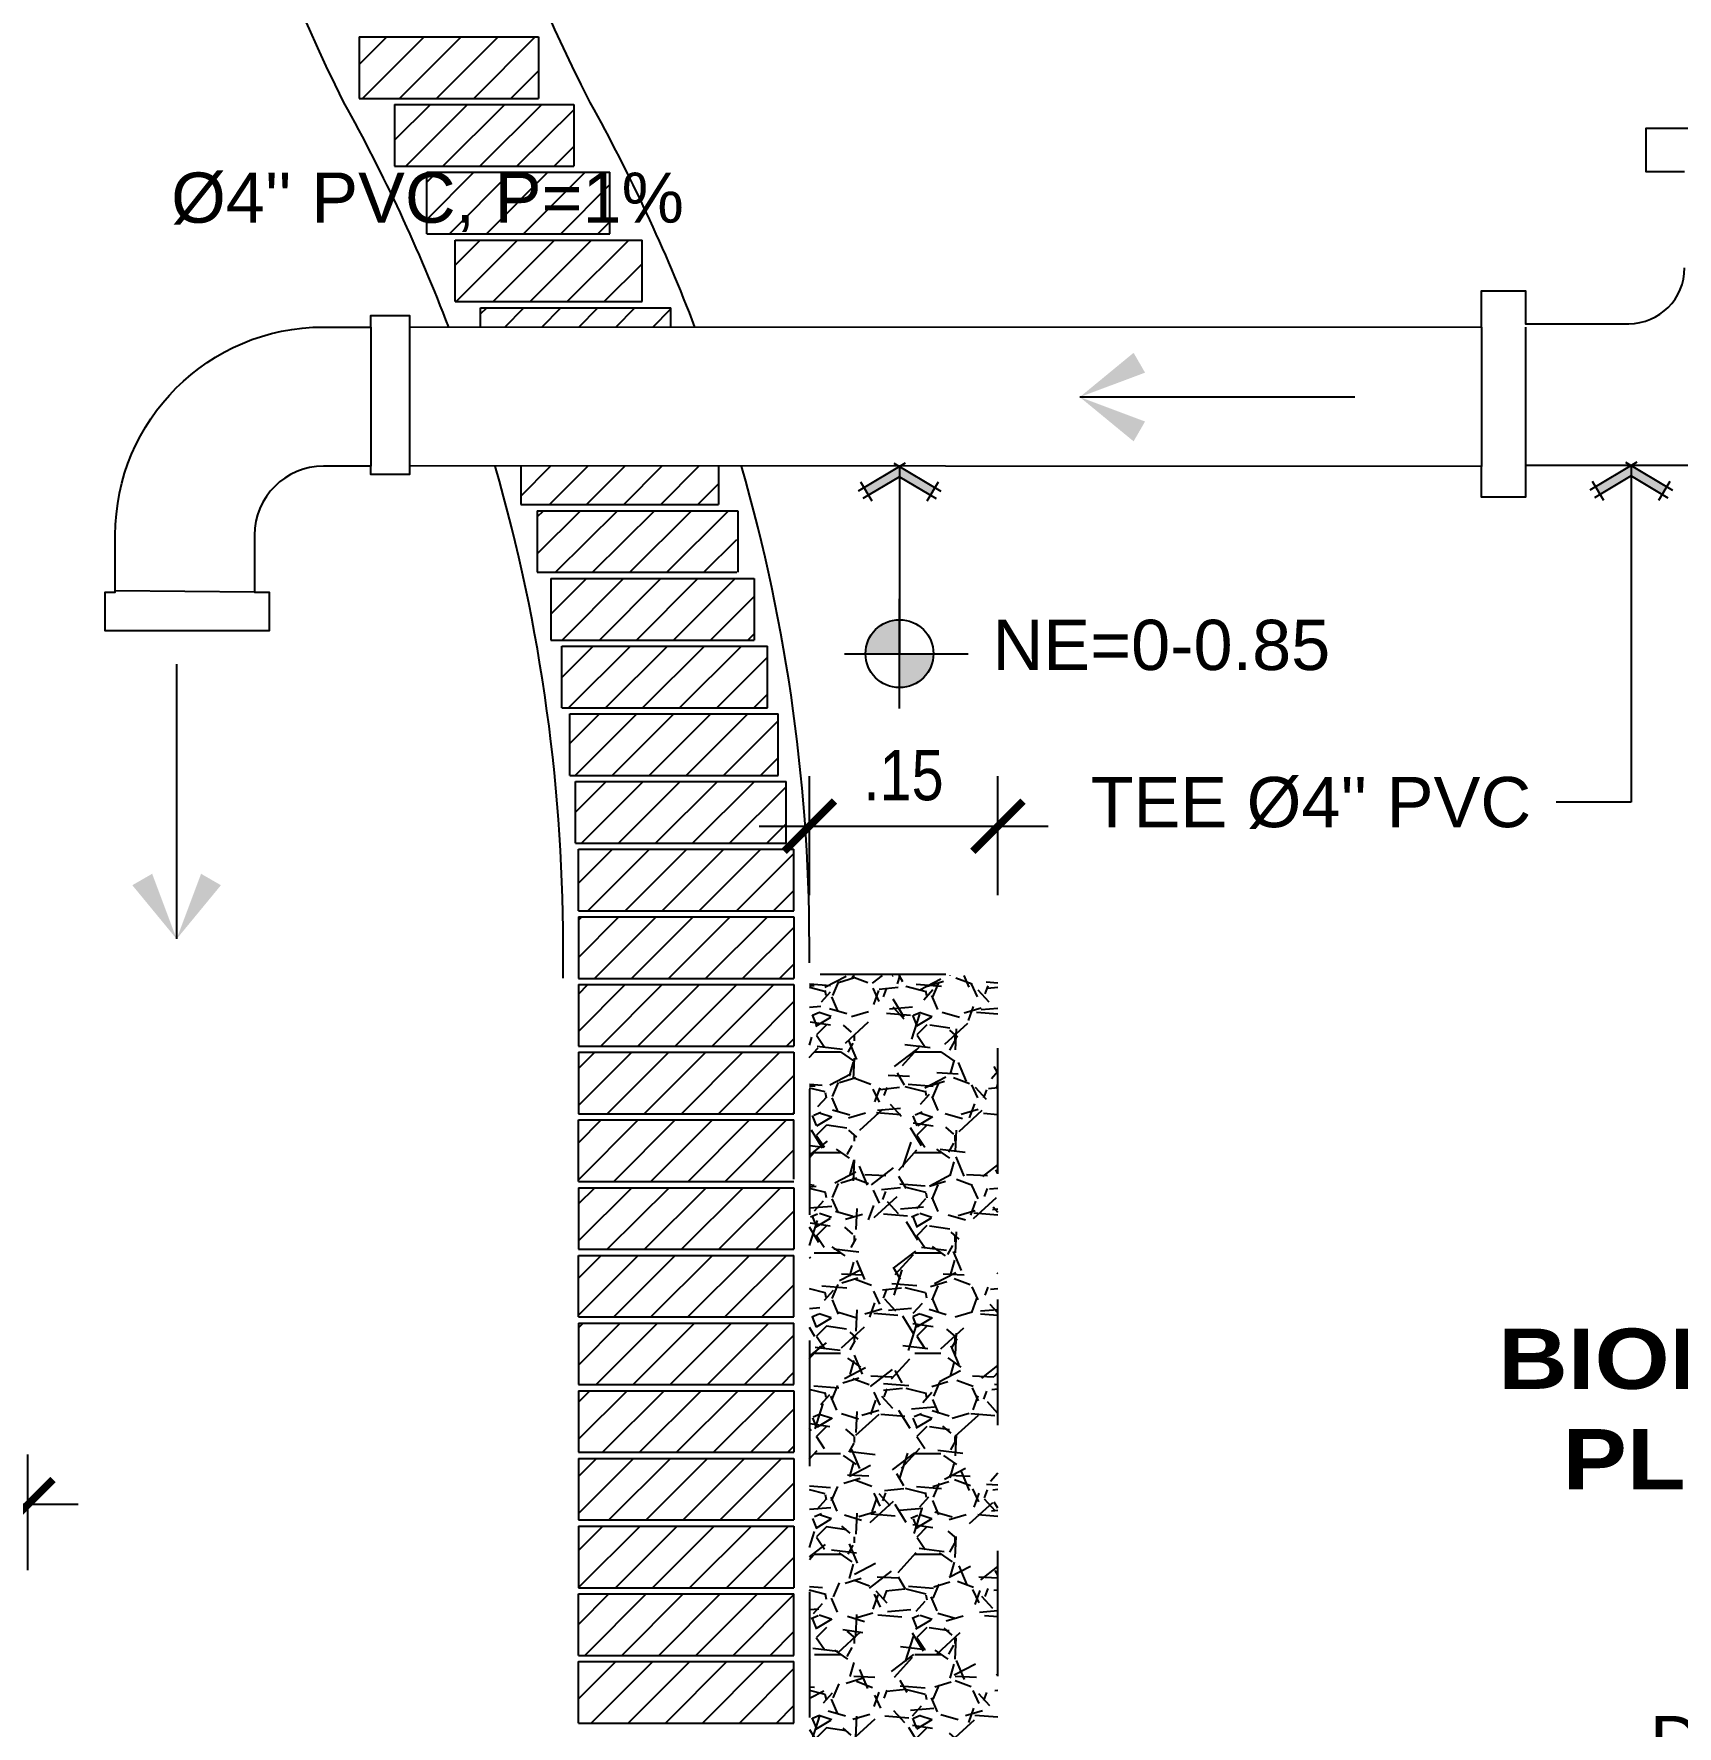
# Model space of a CAD drawing. Header units: metres. Extents: x 2 to 147, y 24 to 94.
# Drawn here: x 4.538 to 5.846, y 77.95 to 79.297 of the extents above; entities that cross this region are included whole.
import ezdxf

# ---------------------------------------------------------------- set-up
doc = ezdxf.new("R2010")
doc.units = ezdxf.units.M
doc.header["$MEASUREMENT"] = 0
doc.header["$PDMODE"] = 35
doc.linetypes.add('HIDDEN', pattern=[0.375, 0.25, -0.125])
doc.layers.get('Defpoints').update_dxf_attribs({"color": 171})
for name, color, linetype in [('A RESIDUAL', 5, 'Continuous'), ('Cotas', 1, 'Continuous'), ('DET HIDRO', 6, 'Continuous'), ('TEXTOS HIDRO', 2, 'Continuous')]:
    doc.layers.add(name, color=color, linetype=linetype)
doc.styles.add('COTAS', font='ARIALN.TTF')
doc.styles.add('TEXTO HIDROSANITARIO', font='arial.ttf')
doc.styles.add('TITULOS', font='')
doc.styles.get('TITULOS').set_extended_font_data('Arial Black', bold=True)
doc.dimstyles.new('ESC-20', dxfattribs={"dimtxt": 0.04, "dimasz": 0.04, "dimexe": 0.04, "dimexo": 0.04, "dimgap": 0.02, "dimtad": 1, "dimzin": 4, "dimdsep": 46, "dimtxsty": 'COTAS', "dimblk": 'ARCHTICK', "dimcen": 0.04, "dimdle": 0.04, "dimclrd": 1, "dimclre": 1, "dimclrt": 2, "dimazin": 0, "dimtfac": 0.7499999999999999, "dimtmove": 1, "dimatfit": 3, "dimldrblk": 'FLE', "dimfxl": 0.1, "dimtvp": 1.5, "dimtfill": 1, "dimtolj": 1, "dimtzin": 0, "dimarcsym": 0})
pattern_1 = [(45, (-762573.6710389432, -1757293.307078792), (-0.01475068118779729, 0.0147506811877973), [])]
pattern_2 = [(45, (-762573.6710389432, -1757293.414833894), (-0.01475068118779729, 0.0147506811877973), [])]

# ---------------------------------------------------------------- blocks, each defined once
blk = doc.blocks.new('FLECHA')
at = {"color": 2, "linetype": 'Continuous'}
blk.add_line((-0.8999999996740371, 1.4210854715202e-14), (3.492459654808044e-10, 1.4210854715202e-14), dxfattribs=at)
for points in [[(-0.1761057155672461, 0.1449759528041028), (3.492459654808044e-10, 1.4210854715202e-14), (-0.213605715543963, 0.08002404728905788)], [(-0.213605715543963, -0.08002404682336817), (3.492459654808044e-10, 1.4210854715202e-14), (-0.1761057155672461, -0.1449759528040744)]]:
    blk.add_solid(points, dxfattribs=at)
blk = doc.blocks.new('_ARCHTICK')
at = {"color": 0, "linetype": 'ByBlock', "const_width": 0.15}
blk.add_lwpolyline([(-0.5, -0.5), (0.5, 0.5)], dxfattribs=at)
blk = doc.blocks.new('FLE')
at = {"linetype": 'Continuous'}
h = blk.add_hatch(color=2, dxfattribs=at)
h.paths.add_polyline_path([(-0.5723325628787279, -0.6174137853085995), (-0.4220655746757984, -0.7071067774668336), (3.725290298461914e-09, 3.725290298461914e-09), (-0.2038039118051529, 3.725290298461914e-09)])
h.paths.add_polyline_path([(-0.4220655765384436, 0.7071067839860916), (-0.5723325610160828, 0.6174137927591801), (-0.2038039118051529, 3.725290298461914e-09), (3.725290298461914e-09, 3.725290298461914e-09)])
at = {"color": 1, "linetype": 'Continuous'}
for p, q in [((-0.3089696932584047, 0.7746126838028431), (-0.685428449884057, 0.5499078882858157)), ((-0.203803913667798, 0), (-0.6398384645581245, 0.7305096760392189)), ((0.06750589981675148, -0.1130958832800388), (-0.4895714800804853, 0.820202668197453)), ((0, 0), (-1, 0)), ((-0.203803913667798, 0), (-0.6398384645581245, -0.7305096751078963)), ((0.06750590354204178, 0.113095885142684), (-0.4895714800804853, -0.820202668197453)), ((-0.6854284480214119, -0.549907885491848), (-0.3089696951210499, -0.7746126800775528))]:
    blk.add_line(p, q, dxfattribs=at)
blk = doc.blocks.new('*D85')
at = {"layer": 'Cotas', "color": 1, "lineweight": -2, "transparency": 16777216}
for p, q in [((4.333672479783894, 78.0740951647464), (4.333673057516584, 78.16613311026616)), ((4.533672479970158, 78.07409390932357), (4.533673057702847, 78.16613185484333)), ((4.573672806617494, 78.12613160375953), (4.293672806432806, 78.12613336135149))]:
    blk.add_line(p, q, dxfattribs=at)
at = {"layer": 'Defpoints', "color": 0, "transparency": 16777216}
for p in [(4.333672806432018, 78.12613311026693), (4.333672228699328, 78.03409516474719), (4.533672228885592, 78.03409390932435)]:
    blk.add_point(p, dxfattribs=at)
at = {"layer": 'Cotas', "color": 1, "lineweight": -2, "transparency": 16777216, "xscale": 0.04, "yscale": 0.04, "zscale": 0.04}
for p, rotation in [((4.333672806432018, 78.12613311026693), 179.9996403478519), ((4.533672806618282, 78.1261318548441), 359.9996403478519)]:
    blk.add_blockref('_ARCHTICK', p, dxfattribs=dict(at, rotation=rotation))
at = {"layer": 'Cotas', "color": 2, "transparency": 16777216, "insert": (4.43367306026443, 78.1665554020636), "char_height": 0.04, "attachment_point": 5, "rotation": 359.9996403478519, "style": 'COTAS', "bg_fill": 3, "box_fill_scale": 1.25, "bg_fill_color": 256, "bg_fill_true_color": 13158600, "bg_fill_transparency": 0}
blk.add_mtext('\\A1;.20', dxfattribs=at)
blk = doc.blocks.new('*D39')
at = {"layer": 'Cotas', "color": 1, "lineweight": -2, "transparency": 16777216}
for p, q in [((5.155313235089892, 78.61115687000121), (5.155313235089892, 78.70607415840284)), ((5.305313235113175, 78.61115687000121), (5.305313235113175, 78.70607415840284)), ((5.115313235089892, 78.66607415840284), (5.345313235113175, 78.66607415840284))]:
    blk.add_line(p, q, dxfattribs=at)
at = {"layer": 'Defpoints', "color": 0, "transparency": 16777216}
for p in [(5.305313235113175, 78.66607415840284), (5.155313235089892, 78.5711568700012), (5.305313235113175, 78.5711568700012)]:
    blk.add_point(p, dxfattribs=at)
at = {"layer": 'Cotas', "color": 1, "lineweight": -2, "transparency": 16777216, "xscale": 0.04, "yscale": 0.04, "zscale": 0.04, "rotation": 180}
blk.add_blockref('_ARCHTICK', (5.155313235089892, 78.66607415840284), dxfattribs=at)
at = {"layer": 'Cotas', "color": 1, "lineweight": -2, "transparency": 16777216, "xscale": 0.04, "yscale": 0.04, "zscale": 0.04}
blk.add_blockref('_ARCHTICK', (5.305313235113175, 78.66607415840284), dxfattribs=at)
at = {"layer": 'Cotas', "color": 2, "transparency": 16777216, "insert": (5.230313235101534, 78.7064970779117), "char_height": 0.04, "attachment_point": 5, "style": 'COTAS', "bg_fill": 3, "box_fill_scale": 1.25, "bg_fill_color": 256, "bg_fill_true_color": 13158600, "bg_fill_transparency": 0}
blk.add_mtext('\\A1;.15', dxfattribs=at)
blk = doc.blocks.new('INDIC NIVEL')
h = blk.add_hatch(color=8)
h.paths.add_polyline_path([(1.164153218269348e-10, 4.656612873077393e-10), (1.164153218269348e-10, -0.1216343874111772, 0.4142135623730951), (0.1216343878768384, 4.656612873077393e-10)])
h.paths.add_polyline_path([(1.164153218269348e-10, 0.1216343883424997, 0.4142135623730951), (-0.1216343875275925, 4.656612873077393e-10), (1.164153218269348e-10, 4.656612873077393e-10)])
at = {"color": 0}
for p, q in [((1.164153218269348e-10, -0.1969606741331518), (1.164153218269348e-10, 0.1969606750644743)), ((-0.1969606748316437, 4.656612873077393e-10), (0.1969606751808897, 4.656612873077393e-10))]:
    blk.add_line(p, q, dxfattribs=at)
blk.add_circle((1.164153218269348e-10, 4.656612873077393e-10), 0.1216343877017927, dxfattribs=at)

msp = doc.modelspace()

# ---------------------------------------------------------------- hatches: boundary and pattern name
at = {"layer": 'DET HIDRO', "linetype": 'Continuous'}
h = msp.add_hatch(dxfattribs=at)
h.set_pattern_fill('ANSI31', color=8, scale=0.00657027193386602, angle=360, style=0)
h.set_pattern_definition(pattern_1)
h.paths.add_polyline_path([(4.939826199167186, 79.24534186896423), (4.797283099928649, 79.24534186896423), (4.797283099928649, 79.29432146054248), (4.939826199167186, 79.29432146054248)])
h = msp.add_hatch(dxfattribs=at)
h.set_pattern_fill('ANSI31', color=8, scale=0.00657027193386602, angle=360, style=0)
h.set_pattern_definition(pattern_1)
h.paths.add_polyline_path([(5.045143084332125, 79.06343004958259), (4.893702250753307, 79.06343004981542), (4.893702250753307, 79.07881125657374), (5.045143084215709, 79.07881125657374)])
h = msp.add_hatch(dxfattribs=at)
h.set_pattern_fill('ANSI31', color=8, scale=0.00657027193386602, angle=360, style=0)
h.set_pattern_definition(pattern_1)
h.paths.add_polyline_path([(4.925677099229546, 78.95262604149545), (5.083104546262661, 78.95262604149545), (5.083104546262661, 78.9220765627783), (4.925677099229546, 78.9220765627783)])
h = msp.add_hatch(dxfattribs=at)
h.set_pattern_fill('ANSI31', color=8, scale=0.00657027193386602, angle=360, style=0)
h.set_pattern_definition(pattern_1)
h.paths.add_polyline_path([(5.097613793762179, 78.86819901143687), (4.938839259288983, 78.86819901143687), (4.938839259288983, 78.91717860348078), (5.097613793762179, 78.91717860348078)])
h = msp.add_hatch(dxfattribs=at)
h.set_pattern_fill('ANSI31', color=8, scale=0.00657027193386602, angle=360, style=0)
h.set_pattern_definition(pattern_1)
h.paths.add_polyline_path([(5.111350445739703, 78.8143214605611), (4.949722062295081, 78.8143214605611), (4.949722062295081, 78.86330105237218), (5.111350445739703, 78.86330105237218)])
h = msp.add_hatch(dxfattribs=at)
h.set_pattern_fill('ANSI31', color=8, scale=0.00657027193386602, angle=360, style=0)
h.set_pattern_definition(pattern_1)
h.paths.add_polyline_path([(5.122028950333373, 78.76044390968534), (4.958380347547831, 78.76044390968534), (4.958380347547831, 78.80942350149641), (5.122028950333373, 78.80942350149641)])
h = msp.add_hatch(dxfattribs=at)
h.set_pattern_fill('ANSI31', color=8, scale=0.00657027193386602, angle=360, style=0)
h.set_pattern_definition(pattern_1)
h.paths.add_polyline_path([(5.130487285868043, 78.7065663583439), (4.964856492785515, 78.7065663583439), (4.964856492785515, 78.75554595062064), (5.130487285868043, 78.75554595062064)])
h = msp.add_hatch(dxfattribs=at)
h.set_pattern_fill('ANSI31', color=8, scale=0.00657027193386602, angle=360, style=0)
h.set_pattern_definition(pattern_1)
h.paths.add_polyline_path([(4.969225415342265, 78.65268880746814), (4.969225415342265, 78.70166839927921), (5.136878583544643, 78.70166839927921), (5.136878583544643, 78.65268880746814)])
h = msp.add_hatch(dxfattribs=at)
h.set_pattern_fill('ANSI31', color=8, scale=0.00657027193386602, angle=360, style=0)
h.set_pattern_definition(pattern_1)
h.paths.add_polyline_path([(4.97163976574015, 78.59881125659237), (4.97163976574015, 78.64779084840345), (5.143068337078915, 78.64779084840345), (5.143068337078915, 78.59881125659237)])
h = msp.add_hatch(dxfattribs=at)
h.set_pattern_fill('ANSI31', color=8, scale=0.00657027193386602, angle=360, style=0)
h.set_pattern_definition(pattern_1)
h.paths.add_polyline_path([(5.143068337078915, 78.59391329752768), (4.97163976574015, 78.59391329752768), (4.97163976574015, 78.55962758291068), (5.143068337078915, 78.55962758291068)])
h.paths.add_polyline_path([(5.143068337078915, 78.55962758291068), (4.97163976574015, 78.55962758291068), (4.97163976574015, 78.54493370548377), (5.143068337078915, 78.54493370548377)])
h = msp.add_hatch(dxfattribs=at)
h.set_pattern_fill('ANSI31', color=8, scale=0.00657027193386602, angle=360, style=0)
h.set_pattern_definition(pattern_1)
h.paths.add_polyline_path([(5.143068337078915, 78.49105615437517), (4.97163976574015, 78.49105615437517), (4.97163976574015, 78.54003574618625), (5.143068337078915, 78.54003574618625)])
at = {"layer": 'DET HIDRO'}
h = msp.add_hatch(dxfattribs=at)
h.set_pattern_fill('GRAVEL', color=1, scale=0.07993469387347667)
h.set_pattern_definition([(228.012787504, (-4330.089765412525, -585.887227298566), (-0.6394775509878182, -0.7194122448612902), [0.01075409397496206, -1.064657225716718]), (184.969740728, (-4330.096959534941, -585.8952207678136), (0.9592163264817178, 0.07993469387347947), [0.01845436290518181, -1.826981348984135]), (132.510447078, (-4330.115344514513, -585.8968194617097), (0.7993469387347759, -0.8792816326082323), [0.01301240894627552, -1.288230132024201]), (267.273689006, (-4330.146519045137, -585.9168031351779), (0.0799346938734786, 1.598693877469535), [0.01680531017057188, -1.663725390475445]), (292.833654178, (-4330.147318392085, -585.933589420854), (-0.3996734693673824, 0.9592163264817221), [0.01647893681548647, -1.631416993143291]), (357.273689006, (-4330.140923616617, -585.9487770128668), (-1.598693877469535, 0.07993469387347871), [0.01680531017057188, -1.663725390475445]), (37.6942404667, (-4330.124137330941, -585.9495763598148), (-1.039151020355196, -0.7993469387347645), [0.02222416300294884, -2.200190342671409]), (72.2553283749, (-4330.106551698201, -585.9359874616981), (0.5595428571143388, 1.758563265216487), [0.02098189792546103, -2.07720865374551]), (121.429565615, (-4330.100156922733, -585.9160037882299), (-0.6394775509878149, 1.039151020355196), [0.0168622236726099, -1.669361990857493]), (175.236358309, (-4330.108949739045, -585.901615543398), (0.879281632608242, -0.0799346938734797), [0.01925083219493713, -0.9432903442093413]), (222.397437798, (-4330.128134065565, -585.9000168497347), (-0.959216326481717, -0.8792816326082411), [0.02489550053750656, -2.464656392094388]), (138.814074834, (-4330.067383698329, -585.9176024823588), (-0.5595428571143392, 0.47960816324086), [0.008497137893444388, -0.8412203134779195]), (171.46923439, (-4330.073778473797, -585.9120070534897), (1.039151020355196, -0.1598693877469529), [0.0161657526848903, -1.600413385934828]), (225, (-4330.089765412525, -585.9096090126455), (-8.874533760469724e-18, -0.0799346938734713), [0.01130444434228094, -0.1017402838377317]), (203.198590514, (-4330.095360841161, -585.9000168497347), (0.3996734693673825, 0.1598693877469513), [0.006087666416016236, -0.6026768254110711]), (291.801409486, (-4330.100956269564, -585.9024148905788), (-0.0799346938734514, 0.2398040816204381), [0.008609206334255057, -0.4218522939822612]), (30.96375653209999, (-4330.097758881889, -585.9104083598264), (0.2398040816204342, 0.1598693877469517), [0.0139828960645934, -0.4521124586408342]), (161.565051177, (-4330.085768677901, -585.903214237294), (0.1598693877469543, -0.0799346938734748), [0.01011101936274988, -0.2426646773457442]), (16.38954033399999, (-4330.147318392085, -585.9024148905788), (0.7993469387347638, 0.2398040816204335), [0.01416442775438004, -1.402281956468821]), (70.3461759419, (-4330.133729494201, -585.8984181558386), (-0.3197387754940042, -0.8792816326085147), [0.01188317152592491, -1.176431482893078]), (293.198590514, (-4330.085768677901, -585.887227298566), (-0.159869387746951, 0.3996734693673826), [0.0121752528973386, -0.5965892389297487]), (343.610459666, (-4330.080972596213, -585.8984181558386), (-0.7993469387347638, 0.2398040816204335), [0.01416442775438, -1.402281956468785]), (339.44395478, (-4330.147318392085, -585.951974400659), (-0.3996734693673862, 0.1598693877469553), [0.01365924048909963, -0.669303083346689]), (294.775140569, (-4330.134528841033, -585.9567704821144), (-0.3996734693673837, 0.8792816326082434), [0.01144488959941664, -1.133045754028766]), (66.8014094864, (-4330.084969330836, -585.9671619926718), (0.1598693877469518, 0.3996734693673809), [0.0121752528973386, -0.5965892389297487]), (17.35402463630001, (-4330.080173249265, -585.9559711353992), (-1.039151020355195, -0.3197387754939037), [0.01339953266870476, -1.32655010630494]), (69.44395478040002, (-4330.124137330941, -585.9671619926718), (-0.1598693877469539, -0.3996734693673797), [0.006829620244549815, -0.6761327035912389]), (101.3099324739999, (-4330.089765412525, -585.9671619926718), (-0.07993469387347377, 0.3197387754939076), [0.004075870040608575, -0.4035126938333158]), (165.963756532, (-4330.090564759473, -585.9631652576987), (0.2398040816204267, -0.07993469387347678), [0.01647893681548658, -0.3131002491762738]), (186.009005957, (-4330.106551698201, -585.9591685229585), (0.7993469387347703, 0.07993469387347531), [0.01527152326452772, -1.511878658903535]), (303.690067526, (-4330.097758881889, -585.9176024823588), (-0.07993469387347564, 0.1598693877469522), [0.01152834141982049, -0.2766802960295158]), (353.157226587, (-4330.091364106304, -585.9271946455025), (1.358889795849104, -0.1598693877469576), [0.02012707630917818, -1.992577087363621]), (60.9453959009, (-4330.071380432953, -585.9295926863466), (-0.3197387754939047, -0.5595428571143347), [0.008229756342437663, -0.8147482872118975]), (90, (-4330.067383698329, -585.9223985638142), (-0.07993469387347665, 0.07993469387347667), [0.004796081632408599, -0.07513861224106805]), (120.256437164, (-4330.108150392213, -585.9567704821144), (0.3197387754939073, -0.5595428571143373), [0.01110484741167887, -1.099383410039412]), (48.01278750419999, (-4330.113745820733, -585.9471783189707), (0.6394775509878133, 0.7194122448612879), [0.02150818794992411, -1.053903131741756]), (0, (-4330.099357575785, -585.9311913800099), (0.07993469387347667, 0.07993469387347667), [0.02078302040710393, -0.05915167346637273]), (325.3048464690001, (-4330.078574555369, -585.9311913800099), (0.7993469387347777, -0.5595428571143226), [0.01263879418711083, -1.251239689355358]), (254.054604099, (-4330.06818304516, -585.9383855025422), (-0.07993469387347968, -0.319738775493907), [0.01163865129736595, -0.5702947040675409]), (207.645975364, (-4330.071380432953, -585.9495763598148), (-1.518759183596052, -0.7993469387347704), [0.01894971820311574, -1.876025234130369]), (175.42607874, (-4330.088166718629, -585.9583691762433), (-1.039151020355193, 0.07993469387347678), [0.02004754128877408, -1.984704382028074])])
h.paths.add_polyline_path([(5.305313235113173, 77.78949406308736), (5.155313235089891, 77.80389771211318), (5.155313235089892, 78.54726615001934), (5.305313235113175, 78.54726615001934)])
at = {"layer": 'DET HIDRO', "linetype": 'Continuous'}
h = msp.add_hatch(dxfattribs=at)
h.set_pattern_fill('ANSI31', color=8, scale=0.00657027193386602, angle=360, style=0)
h.set_pattern_definition(pattern_1)
h.paths.add_polyline_path([(5.143068337078915, 78.48615819531048), (4.97163976574015, 78.48615819531048), (4.97163976574015, 78.4371786034994), (5.143068337078915, 78.4371786034994)])
h = msp.add_hatch(dxfattribs=at)
h.set_pattern_fill('ANSI31', color=8, scale=0.00657027193386602, angle=360, style=0)
h.set_pattern_definition(pattern_1)
h.paths.add_polyline_path([(5.143068337078915, 78.43228064443471), (4.97163976574015, 78.43228064443471), (4.97163976574015, 78.3833010523908), (5.143068337078915, 78.3833010523908)])
h = msp.add_hatch(dxfattribs=at)
h.set_pattern_fill('ANSI31', color=8, scale=0.00657027193386602, angle=360, style=0)
h.set_pattern_definition(pattern_2)
h.paths.add_polyline_path([(5.143068337078915, 78.37840309355894), (4.97163976574015, 78.37840309355894), (4.97163976574015, 78.32942350174787), (5.143068337078915, 78.32942350174787)])
h = msp.add_hatch(dxfattribs=at)
h.set_pattern_fill('ANSI31', color=8, scale=0.00657027193386602, angle=360, style=0)
h.set_pattern_definition(pattern_2)
h.paths.add_polyline_path([(5.143068337078915, 78.32452554268318), (4.97163976574015, 78.32452554268318), (4.97163976574015, 78.27554595063927), (5.143068337078915, 78.27554595063927)])
h = msp.add_hatch(dxfattribs=at)
h.set_pattern_fill('ANSI31', color=8, scale=0.00657027193386602, angle=360, style=0)
h.set_pattern_definition(pattern_1)
h.paths.add_polyline_path([(5.143068337078915, 78.27064799134175), (4.97163976574015, 78.27064799134175), (4.97163976574015, 78.22166839929784), (5.143068337078915, 78.22166839929784)])
h = msp.add_hatch(dxfattribs=at)
h.set_pattern_fill('ANSI31', color=8, scale=0.00657027193386602, angle=360, style=0)
h.set_pattern_definition(pattern_1)
h.paths.add_polyline_path([(5.143068337078915, 78.21677044000032), (4.97163976574015, 78.21677044000032), (4.97163976574015, 78.16779084842207), (5.143068337078915, 78.16779084842207)])
h = msp.add_hatch(dxfattribs=at)
h.set_pattern_fill('ANSI31', color=8, scale=0.00657027193386602, angle=360, style=0)
h.set_pattern_definition(pattern_1)
h.paths.add_polyline_path([(5.143068337078915, 78.16289288912455), (4.97163976574015, 78.16289288912455), (4.97163976574015, 78.1139132975463), (5.143068337078915, 78.1139132975463)])
h = msp.add_hatch(dxfattribs=at)
h.set_pattern_fill('ANSI31', color=8, scale=0.00657027193386602, angle=360, style=0)
h.set_pattern_definition(pattern_1)
h.paths.add_polyline_path([(5.143068337078915, 78.10901533824878), (4.97163976574015, 78.10901533824878), (4.97163976574015, 78.06003574620487), (5.143068337078915, 78.06003574620487)])
at = {"layer": 'DET HIDRO'}
h = msp.add_hatch(dxfattribs=at)
h.set_pattern_fill('ANSI31', color=8, scale=0.00657027193386602, angle=360, style=0)
h.set_pattern_definition(pattern_1)
h.paths.add_polyline_path([(5.143068337078915, 78.05513778714018), (4.97163976574015, 78.05513778714018), (4.97163976574015, 78.0061581953291), (5.143068337078915, 78.0061581953291)])
at = {"layer": 'DET HIDRO', "linetype": 'Continuous'}
h = msp.add_hatch(dxfattribs=at)
h.set_pattern_fill('ANSI31', color=8, scale=0.00657027193386602, angle=360, style=0)
h.set_pattern_definition(pattern_1)
h.paths.add_polyline_path([(5.143068337078915, 78.00126023603158), (4.97163976574015, 78.00126023603158), (4.97163976574015, 77.95228064445334), (5.143068337078915, 77.95228064445334)])

# ---------------------------------------------------------------- linework, layer by layer
at = {"layer": 'DET HIDRO', "color": 1, "linetype": 'ByBlock'}
for p, q in [((4.797283099928649, 79.29432146054248), (4.797283099928649, 79.24534186896423)), ((4.797283099928649, 79.29432146054248), (4.939826199167186, 79.29432146054248)), ((4.939826199167186, 79.29432146054248), (4.939826199167186, 79.24534186896423)), ((4.797283099928649, 79.24534186896423), (4.939826199167186, 79.24534186896423)), ((4.825374162254633, 79.24044390966671), (4.96791726149317, 79.24044390966671)), ((4.873633532283606, 79.08370921587127), (5.022251170558633, 79.08370921587127)), ((4.893702250753307, 79.07881125657374), (5.045143084215709, 79.07881125657374)), ((4.893702250753307, 79.06343004958259), (4.893702250753307, 79.07881125657374)), ((5.045143084215709, 79.06343004958259), (5.045143084215709, 79.07881125657374)), ((4.925677099229546, 78.95262604126262), (4.925677099229546, 78.9220765627783)), ((5.083104546262661, 78.95262604149545), (5.083104546262661, 78.9220765627783)), ((4.925677099229546, 78.9220765627783), (5.083104546262661, 78.9220765627783)), ((4.938839259288983, 78.91717860348078), (4.938839259288983, 78.86819901143687)), ((4.938839259288983, 78.91717860348078), (5.098398120106907, 78.91717860348078)), ((5.098398120106907, 78.91717860348078), (5.098398120106907, 78.86819901143687)), ((4.938839259288983, 78.86819901143687), (5.097613793762179, 78.86819901143687)), ((4.949722062295081, 78.86330105237218), (5.111350445739703, 78.86330105237218)), ((4.949722062295081, 78.86330105237218), (4.949722062295081, 78.8143214605611)), ((5.111350445739703, 78.86330105237218), (5.111350445739703, 78.8143214605611)), ((4.949722062295081, 78.8143214605611), (5.111350445739703, 78.8143214605611)), ((4.958380347547831, 78.80942350149641), (5.122028950333373, 78.80942350149641)), ((4.958380347547831, 78.76044390968534), (4.958380347547831, 78.80942350149641)), ((5.122028950333373, 78.76044390968534), (5.122028950333373, 78.80942350149641)), ((4.958380347547831, 78.76044390968534), (5.122028950333373, 78.76044390968534)), ((4.964856492785515, 78.75554595062064), (5.130487285868043, 78.75554595062064)), ((4.964856492785515, 78.7065663583439), (4.964856492785515, 78.75554595062064)), ((5.130487285868043, 78.7065663583439), (5.130487285868043, 78.75554595062064)), ((4.964856492785515, 78.7065663583439), (5.130487285868043, 78.7065663583439)), ((4.969225415342265, 78.70166839927921), (5.136766755801403, 78.70166839927921)), ((4.969225415342265, 78.65268880746814), (4.969225415342265, 78.70166839927921)), ((5.136878583544643, 78.65268880746814), (5.136878583544643, 78.70166839927921)), ((4.969225415342265, 78.65268880746814), (5.136878583544643, 78.65268880746814)), ((4.97163976574015, 78.59881125659237), (4.97163976574015, 78.64779084840345)), ((4.97163976574015, 78.64779084840345), (5.143068337078915, 78.64779084840345)), ((5.143068337078915, 78.59881125659237), (5.143068337078915, 78.64779084840345)), ((4.97163976574015, 78.59881125659237), (5.143068337078915, 78.59881125659237)), ((4.97163976574015, 78.59391329752768), (5.143068337078915, 78.59391329752768)), ((4.97163976574015, 78.59391329752768), (4.97163976574015, 78.54493370548377)), ((5.143068337078915, 78.59391329752768), (5.143068337078915, 78.54493370548377)), ((4.97163976574015, 78.54493370548377), (5.143068337078915, 78.54493370548377))]:
    msp.add_line(p, q, dxfattribs=at)
at = {"layer": 'DET HIDRO', "color": 1}
for p, q in [((4.806518268386611, 79.06343005051392), (4.806518268386611, 78.95262604126262)), ((4.837330510571377, 79.06343005051392), (4.837330510571377, 78.95262604126262)), ((5.690082121253141, 79.0632690623265), (5.690082121253141, 78.95246505330803)), ((5.724961689402477, 79.0632690623265), (5.724961689402477, 78.95246505330803)), ((4.713958927976677, 78.85247561557705), (4.60315491872538, 78.85341275589096))]:
    msp.add_line(p, q, dxfattribs=at)
at = {"layer": 'DET HIDRO', "color": 4, "linetype": 'ByBlock'}
for p, q in [((4.97163976574015, 78.54003574618625), (5.143068337078915, 78.54003574618625)), ((4.97163976574015, 78.54003574618625), (4.97163976574015, 78.49105615437517)), ((5.143068337078915, 78.54003574618625), (5.143068337078915, 78.49105615437517)), ((4.97163976574015, 78.49105615437517), (5.143068337078915, 78.49105615437517)), ((4.97163976574015, 78.48615819531048), (5.143068337078915, 78.48615819531048)), ((4.97163976574015, 78.48615819531048), (4.97163976574015, 78.4371786034994)), ((5.143068337078915, 78.48615819531048), (5.143068337078915, 78.4371786034994)), ((4.97163976574015, 78.4371786034994), (5.143068337078915, 78.4371786034994)), ((4.97163976574015, 78.43228064443471), (5.143068337078915, 78.43228064443471)), ((4.97163976574015, 78.3833010523908), (4.97163976574015, 78.43228064443471)), ((5.143068337078915, 78.38512762927937), (5.143068337078915, 78.43228064443471)), ((4.97163976574015, 78.38330105262364), (5.143068337078915, 78.38330105262364)), ((4.97163976574015, 78.37840309355894), (5.143068337078915, 78.37840309355894)), ((4.97163976574015, 78.37840309355894), (4.97163976574015, 78.32942350174787)), ((5.143068337078915, 78.37840309355894), (5.143068337078915, 78.32942350174787)), ((4.97163976574015, 78.32942350174787), (5.143068337078915, 78.32942350174787)), ((4.97163976574015, 78.32452554268318), (5.143068337078915, 78.32452554268318)), ((4.97163976574015, 78.27554595063927), (4.97163976574015, 78.32452554268318)), ((5.143068337078915, 78.27737252752783), (5.143068337078915, 78.32452554268318)), ((5.143068337078915, 78.27554595040644), (5.143068337078915, 78.2867351259433)), ((4.97163976574015, 78.27554595040644), (5.143068337078915, 78.27554595040644)), ((4.97163976574015, 78.27064799134175), (5.143068337078915, 78.27064799134175)), ((4.97163976574015, 78.27064799134175), (4.97163976574015, 78.22166839929784)), ((5.143068337078915, 78.22166839929784), (5.143068337078915, 78.27064799134175)), ((4.97163976574015, 78.22166839929784), (5.143068337078915, 78.22166839929784)), ((4.97163976574015, 78.21677044000032), (5.143068337078915, 78.21677044000032)), ((4.97163976574015, 78.21677044000032), (4.97163976574015, 78.16779084842207)), ((5.143068337078915, 78.21677044000032), (5.143068337078915, 78.16779084842207)), ((4.97163976574015, 78.16779084842207), (5.143068337078915, 78.16779084842207)), ((4.97163976574015, 78.16289288912455), (5.143068337078915, 78.16289288912455)), ((4.97163976574015, 78.16289288912455), (4.97163976574015, 78.1139132975463)), ((5.143068337078915, 78.16289288912455), (5.143068337078915, 78.1139132975463)), ((4.97163976574015, 78.1139132975463), (5.143068337078915, 78.1139132975463)), ((4.97163976574015, 78.10901533824878), (5.143068337078915, 78.10901533824878)), ((4.97163976574015, 78.10901533824878), (4.97163976574015, 78.06003574620487)), ((5.143068337078915, 78.10901533824878), (5.143068337078915, 78.06003574620487)), ((4.97163976574015, 78.06003574620487), (5.143068337078915, 78.06003574620487)), ((4.97163976574015, 78.05513778714018), (5.143068337078915, 78.05513778714018)), ((4.97163976574015, 78.0061581953291), (4.97163976574015, 78.05513778714018)), ((5.143068337078915, 78.0061581953291), (5.143068337078915, 78.05513778714018)), ((4.97163976574015, 78.0061581953291), (5.143068337078915, 78.0061581953291)), ((4.97163976574015, 78.00126023603158), (5.143068337078915, 78.00126023603158)), ((4.97163976574015, 77.95228064445334), (4.97163976574015, 78.00126023603158)), ((4.97163976574015, 77.95228064445334), (5.143068337078915, 77.95228064445334))]:
    msp.add_line(p, q, dxfattribs=at)
at = {"layer": 'DET HIDRO', "color": 8, "linetype": 'ByBlock'}
msp.add_line((5.143068337078915, 77.95228064445334), (5.143068337078915, 78.00126023603158), dxfattribs=at)
at = {"layer": 'DET HIDRO', "color": 3, "flags": 128}
msp.add_lwpolyline([(5.851626798123249, 79.18691280683058), (5.820948912724049, 79.18691280683058), (5.820948912724049, 79.22179237463067), (5.995233698709995, 79.2217923748635)], dxfattribs=at)
msp.add_lwpolyline([(6.064631983483338, 78.9531317817841), (5.724961689402477, 78.9531317817841), (5.724961689402477, 78.92788129079642), (5.690082121253141, 78.92788129079642), (5.690082121253141, 78.95251860412324), (4.837330510571377, 78.95288263745178), (4.837330510571377, 78.94611342473442), (4.806518268386611, 78.94611342473442), (4.806518268386611, 78.95262604126262), (4.768825113155657, 78.95262604126262, 0.414213562373095), (4.713958927976677, 78.89775985608364), (4.713958927976677, 78.85247561557705), (4.725460951995814, 78.85247561557705), (4.725460951995814, 78.82166337374153), (4.595082617678457, 78.82166337374153), (4.595082617678457, 78.85247561557705), (4.60315491872538, 78.85247561557705), (4.60315491872538, 78.89775985608364, -0.414213562373095), (4.768825113155657, 79.06343005051392), (4.806518268386611, 79.06343005051392), (4.806518268386611, 79.07265813824276), (4.837330510571377, 79.07265813824276), (4.837330510571377, 79.06368664756539), (5.690082121253141, 79.06332261314171), (5.690082121253141, 79.09218749695944), (5.724961689402477, 79.09218749695944), (5.724961689402477, 79.06606079697164), (5.80716655597476, 79.06606079697164, 0.414213562373095), (5.851626798123249, 79.11052103912013)], format="xyb", dxfattribs=at)
at = {"layer": 'DET HIDRO', "color": 4, "linetype": 'ByBlock'}
for points in [[(4.959394867729173, 78.54513446882854), (4.959394867729173, 78.55962758291068, 0.07210218638527503), (4.905433310509437, 78.95262604126262, 0.07210218638527503)], [(5.155313235089892, 78.55747031549478), (5.155313235089892, 78.55962758291068, 0.07210218643368187), (5.101351677870156, 78.95262604149545, 0.07210218643368187)]]:
    msp.add_lwpolyline(points, format="xyb", dxfattribs=at)
at = {"layer": 'TEXTOS HIDRO', "color": 2, "linetype": 'HIDDEN', "ltscale": 0.2, "flags": 128}
msp.add_lwpolyline([(5.305313235113175, 77.78949406308736), (5.305313235113175, 78.54815872468541), (5.155313235089892, 78.54815872468541), (5.155313235089892, 77.80389771211318)], dxfattribs=at)

# ---------------------------------------------------------------- block references
at = {"layer": 'A RESIDUAL', "xscale": -0.2430437681300012, "yscale": 0.2430437681300012, "zscale": 0.2430437681300012}
msp.add_blockref('FLECHA', (5.370478896735364, 79.00766923244598), dxfattribs=at)
at = {"layer": 'A RESIDUAL', "xscale": -0.2430437681300012, "yscale": 0.2430437681300012, "zscale": 0.2430437681300012, "rotation": 90}
msp.add_blockref('FLECHA', (4.651959171599486, 78.57634726784678), dxfattribs=at)
at = {"layer": 'TEXTOS HIDRO', "color": 1, "xscale": 0.2222011751728943, "yscale": 0.2222011751728943, "zscale": 0.2222011751728943}
msp.add_blockref('INDIC NIVEL', (5.227037548116948, 78.80343968244759), dxfattribs=at)

# ---------------------------------------------------------------- texts
at = {"layer": 'A RESIDUAL', "color": 2, "insert": (6.240521729887774, 78.20192720853609), "char_height": 0.04799999999999999, "width": 0.5444909140518418, "attachment_point": 6, "rotation": 8.141129722338467e-05, "style": 'TITULOS', "bg_fill": 3, "box_fill_scale": 1.2, "bg_fill_color": 256, "bg_fill_transparency": 0}
msp.add_mtext('BIODIGESTOR PLASTITANK', dxfattribs=at)
at = {"layer": 'TEXTOS HIDRO', "insert": (5.228080638413445, 79.13897497865429), "char_height": 0.04, "width": 0.4049839017735334, "attachment_point": 7, "style": 'TEXTO HIDROSANITARIO', "bg_fill": 3, "box_fill_scale": 1.1, "bg_fill_color": 256, "bg_fill_true_color": 13158600, "bg_fill_transparency": 9161100}
msp.add_mtext("\\A1;\\pi-0.58044;Ø4'' PVC, P=1%", dxfattribs=at)
at = {"layer": 'TEXTOS HIDRO', "linetype": 'Continuous', "lineweight": 5, "insert": (6.239650748121818, 77.96767830998559), "char_height": 0.04025791623010946, "width": 0.9980921849951294, "attachment_point": 6, "style": 'TEXTO HIDROSANITARIO'}
msp.add_mtext('{\\C2;Modelo: 1370\\PAltura: 1.65m\\PDiámetro: 1.32m\\PVolumen Efectivo: 1,370 L}', dxfattribs=at)

# ---------------------------------------------------------------- dimensions: what is measured, and where the dimension line sits
at = {"layer": 'Cotas'}
dim = msp.add_aligned_dim(p1=(4.533672228885592, 78.03409390932435), p2=(4.333672228699328, 78.03409516474719), distance=-0.09203794552156232, dimstyle='ESC-20', dxfattribs=at)
dim.commit()
dim.dimension.update_dxf_attribs({"geometry": '*D85', "text_midpoint": (4.43367306026443, 78.1665554020636)})

# ---------------------------------------------------------------- leaders
at = {"layer": 'TEXTOS HIDRO', "linetype": 'Continuous', "annotation_type": 0, "has_hookline": 1, "hookline_direction": 1, "text_width": 0.2161527967257844}
msp.add_leader([(5.809098474097055, 78.9531317817841), (5.809098474097055, 78.68531321677025), (5.749524493564468, 78.68531321678888)], dimstyle='ESC-20', override={"dimgap": 0.02, "dimtad": 0}, dxfattribs=at)

# ---------------------------------------------------------------- next in the draw order: hatches: boundary and pattern name
at = {"layer": 'DET HIDRO', "linetype": 'Continuous'}
h = msp.add_hatch(dxfattribs=at)
h.set_pattern_fill('ANSI31', color=8, scale=0.00657027193386602, angle=360, style=0)
h.set_pattern_definition(pattern_1)
h.paths.add_polyline_path([(4.96791726149317, 79.1914643176228), (4.825374162254633, 79.1914643176228), (4.825374162254633, 79.24044390966671), (4.96791726149317, 79.24044390966671)])
h = msp.add_hatch(dxfattribs=at)
h.set_pattern_fill('ANSI31', color=8, scale=0.00657027193386602, angle=360, style=0)
h.set_pattern_definition(pattern_1)
h.paths.add_polyline_path([(4.996562274719366, 79.13758676674703), (4.850973073939571, 79.13758676674703), (4.850973073939571, 79.18656635855811), (4.996562274719366, 79.18656635855811)])
h = msp.add_hatch(dxfattribs=at)
h.set_pattern_fill('ANSI31', color=8, scale=0.00657027193386602, angle=360, style=0)
h.set_pattern_definition(pattern_1)
h.paths.add_polyline_path([(5.022251170558633, 79.08370921587127), (4.873633532283606, 79.08370921587127), (4.873633532283606, 79.13268880744951), (5.022251170558633, 79.13268880744951)])

# ---------------------------------------------------------------- next in the draw order: linework, layer by layer
at = {"layer": 'DET HIDRO', "color": 1, "linetype": 'ByBlock'}
for p, q in [((4.825374162254633, 79.24044390966671), (4.825374162254633, 79.1914643176228)), ((4.96791726149317, 79.24044390966671), (4.96791726149317, 79.1914643176228)), ((4.825374162254633, 79.1914643176228), (4.96791726149317, 79.1914643176228)), ((4.850973073939571, 79.13758676674703), (4.850973073939571, 79.18656635855811)), ((4.850973073939571, 79.18656635855811), (4.996562274719366, 79.18656635855811)), ((4.996562274719366, 79.13758676674703), (4.996562274719366, 79.18656635855811)), ((4.850973073939571, 79.13758676674703), (4.996562274719366, 79.13758676674703)), ((4.873633532283606, 79.13268880744951), (5.022251170558633, 79.13268880744951)), ((4.873633532283606, 79.08370921587127), (4.873633532283606, 79.13268880744951)), ((5.022251170558633, 79.08370921587127), (5.022251170558633, 79.13268880744951))]:
    msp.add_line(p, q, dxfattribs=at)
at = {"layer": 'DET HIDRO', "color": 4, "linetype": 'ByBlock'}
for points in [[(4.868384923633897, 79.06343004958259, 0.03567964602560071), (4.785111545782314, 79.24204055418747, -0.0957680991965182), (4.646639765786716, 79.73521124281476)], [(5.064303291111031, 79.06343004958259, 0.03567964602856738), (4.981029913259448, 79.24204055418747, -0.101011424473433), (4.842558133031019, 79.73521124281476)]]:
    msp.add_lwpolyline(points, format="xyb", dxfattribs=at)

# ---------------------------------------------------------------- next in the draw order: texts
at = {"layer": 'TEXTOS HIDRO', "color": 2, "insert": (5.301048210652306, 78.83040880670225), "char_height": 0.03999621153110256, "width": 0.2786000773831506, "attachment_point": 1, "rotation": 359.9999999624748, "style": 'TEXTO HIDROSANITARIO', "bg_fill": 2}
msp.add_mtext('NE=0-0.85', dxfattribs=at)
at = {"layer": 'TEXTOS HIDRO', "color": 2, "linetype": 'Continuous', "insert": (5.729524493564469, 78.70531321678888), "char_height": 0.04, "width": 0.2303863574351978, "attachment_point": 3, "style": 'TEXTO HIDROSANITARIO', "bg_fill": 3, "box_fill_scale": 1.1, "bg_fill_color": 256, "bg_fill_true_color": 13158600, "bg_fill_transparency": 0}
msp.add_mtext("\\A1;\\pi-0.58044;{\\C256;TEE Ø4'' PVC}", dxfattribs=at)

# ---------------------------------------------------------------- next in the draw order: dimensions: what is measured, and where the dimension line sits
at = {"layer": 'Cotas'}
dim = msp.add_linear_dim(base=(5.305313235113175, 78.66607415840284), p1=(5.155313235089892, 78.5711568700012), p2=(5.305313235113175, 78.5711568700012), angle=7.016709298534877e-15, dimstyle='ESC-20', dxfattribs=at)
dim.commit()
dim.dimension.update_dxf_attribs({"geometry": '*D39', "text_midpoint": (5.230313235101534, 78.7064970779117)})

# ---------------------------------------------------------------- next in the draw order: leaders
at = {"layer": 'TEXTOS HIDRO', "linetype": 'Continuous'}
msp.add_leader([(5.227037548028415, 78.95246505329422), (5.227037548116948, 78.80343968244759), (5.281690913980436, 78.80343968241183)], dimstyle='ESC-20', override={"dimtad": 0}, dxfattribs=at)

doc.saveas('drawing.dxf')
